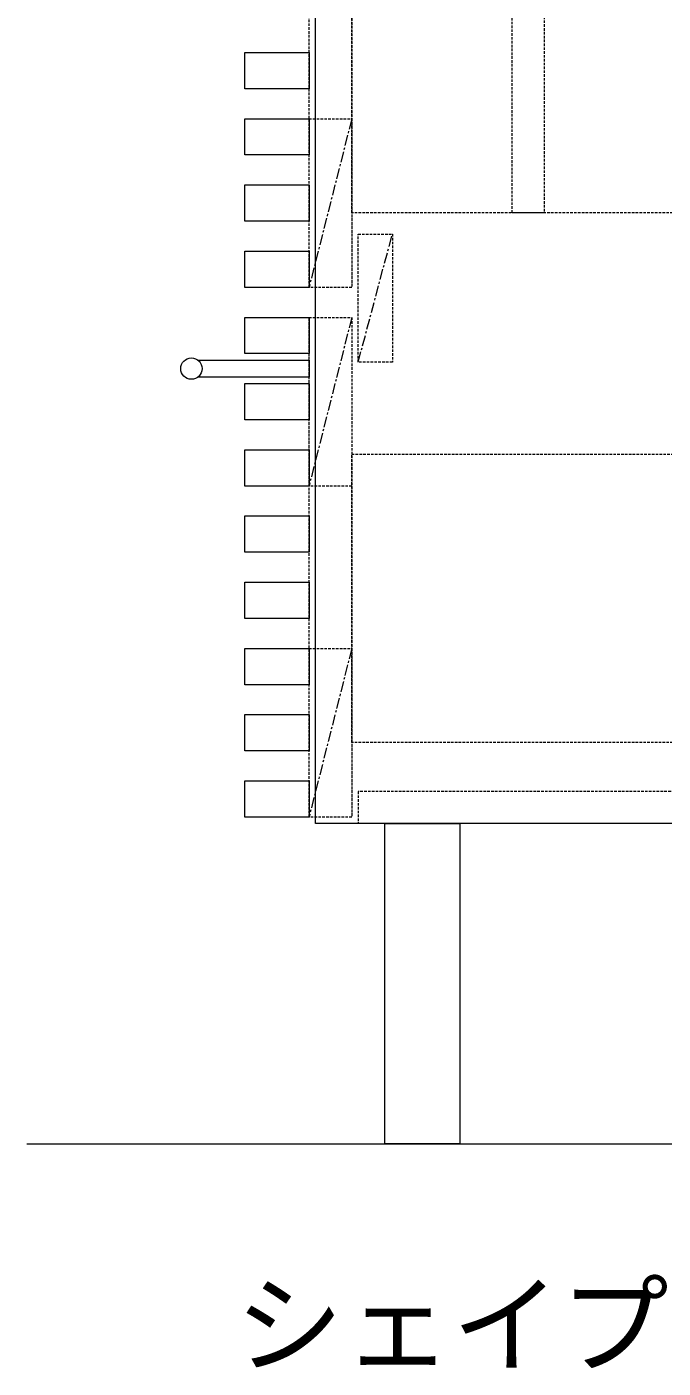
# Model space of a CAD drawing. Units: millimetres, scale not verified. Extents: x -6062 to 6062, y -3045 to 3045.
# Drawn here: x -4588 to -4290, y -545 to 83 of the extents above; entities that cross this region are included whole.
import ezdxf
from ezdxf.enums import TextEntityAlignment as Align

# ---------------------------------------------------------------- set-up
doc = ezdxf.new("R2010")
doc.units = ezdxf.units.MM
doc.header["$LTSCALE"] = 20
doc.linetypes.add('CHAIN1', pattern=[8, 5, -1, 1, -1])
doc.linetypes.add('DASHED1', pattern=[1.8, 1.2, -0.6])
doc.layers.add('0-0_1図面枠', color=7, linetype='Continuous', lineweight=9)
doc.layers.add('0-3_5ボウル・キャビネット', color=7, linetype='Continuous', lineweight=9)
doc.styles.add('ＭＳ ゴシック', font='')
doc.styles.get('ＭＳ ゴシック').set_extended_font_data('MS Gothic')

# ---------------------------------------------------------------- blocks, each defined once
blk = doc.blocks.new('グループ-18')
at = {"layer": '0-3_5ボウル・キャビネット', "linetype": 'CHAIN1'}
for p, q in [((-52960, 800), (-53360, -780)), ((-52900, -1480), (-52580, -280)), ((-52960, -1060), (-53360, -2640)), ((-52960, -4160), (-53360, -5740))]:
    blk.add_line(p, q, dxfattribs=at)
at = {"layer": '0-3_5ボウル・キャビネット', "linetype": 'DASHED1'}
for points in [[(-53360, 3900), (-52960, 3900), (-52960, -780), (-53360, -780)], [(-52960, 2620), (-45060, 2620), (-45060, -80), (-52960, -80)], [(-51460, 2620), (-51160, 2620), (-51160, -80), (-51460, -80)], [(-53360, 800), (-52960, 800), (-52960, -780), (-53360, -780)], [(-52900, -280), (-52580, -280), (-52580, -1480), (-52900, -1480)], [(-53360, -1060), (-52960, -1060), (-52960, -5740), (-53360, -5740)], [(-53360, -1060), (-52960, -1060), (-52960, -2640), (-53360, -2640)], [(-52960, -2340), (-45060, -2340), (-45060, -5040), (-52960, -5040)], [(-53360, -4160), (-52960, -4160), (-52960, -5740), (-53360, -5740)]]:
    blk.add_lwpolyline(points, close=True, dxfattribs=at)
at = {"layer": '0-3_5ボウル・キャビネット'}
for points in [[(-53300, 4000), (-44000, 4000), (-44000, -5800), (-53300, -5800)], [(-53960, 1420), (-53360, 1420), (-53360, 1080), (-53960, 1080)], [(-53960, 800), (-53360, 800), (-53360, 460), (-53960, 460)], [(-53960, 180), (-53360, 180), (-53360, -160), (-53960, -160)], [(-53960, -440), (-53360, -440), (-53360, -780), (-53960, -780)], [(-53960, -1060), (-53360, -1060), (-53360, -1400), (-53960, -1400)], [(-53960, -1680), (-53360, -1680), (-53360, -2020), (-53960, -2020)], [(-53960, -2300), (-53360, -2300), (-53360, -2640), (-53960, -2640)], [(-53960, -2920), (-53360, -2920), (-53360, -3260), (-53960, -3260)], [(-53960, -3540), (-53360, -3540), (-53360, -3880), (-53960, -3880)], [(-53960, -4160), (-53360, -4160), (-53360, -4500), (-53960, -4500)], [(-53960, -4780), (-53360, -4780), (-53360, -5120), (-53960, -5120)], [(-53960, -5400), (-53360, -5400), (-53360, -5740), (-53960, -5740)], [(-52650, -5800), (-51950, -5800), (-51950, -8800), (-52650, -8800)]]:
    blk.add_lwpolyline(points, close=True, dxfattribs=at)
blk.add_lwpolyline([(-54400, -1460), (-53360, -1460), (-53360, -1620), (-54400, -1620)], dxfattribs=at)
at = {"layer": '0-3_5ボウル・キャビネット', "linetype": 'DASHED1'}
blk.add_lwpolyline([(-44000, -5500), (-52900, -5500), (-52900, -5800)], dxfattribs=at)
at = {"layer": '0-3_5ボウル・キャビネット'}
blk.add_circle((-54460, -1540), 100, dxfattribs=at)
blk = doc.blocks.new('グループ-19')
at = {"layer": '0-3_5ボウル・キャビネット'}
blk.add_lwpolyline([(-56000, -8800), (-44000, -8800), (-44000, 11200)], dxfattribs=at)
blk.add_blockref('グループ-18', (0, 0), dxfattribs=at)

msp = doc.modelspace()

# ---------------------------------------------------------------- block references
at = {"layer": '0-3_5ボウル・キャビネット', "xscale": 0.05, "yscale": 0.05}
msp.add_blockref('グループ-19', (-1787.5, 0), dxfattribs=at)

# ---------------------------------------------------------------- texts
at = {"layer": '0-0_1図面枠', "style": 'ＭＳ ゴシック'}
msp.add_text('シェイプ45', height=37.19, dxfattribs=at).set_placement((-4490.13, -554.33), align=Align.BOTTOM_LEFT)

doc.saveas('drawing.dxf')
